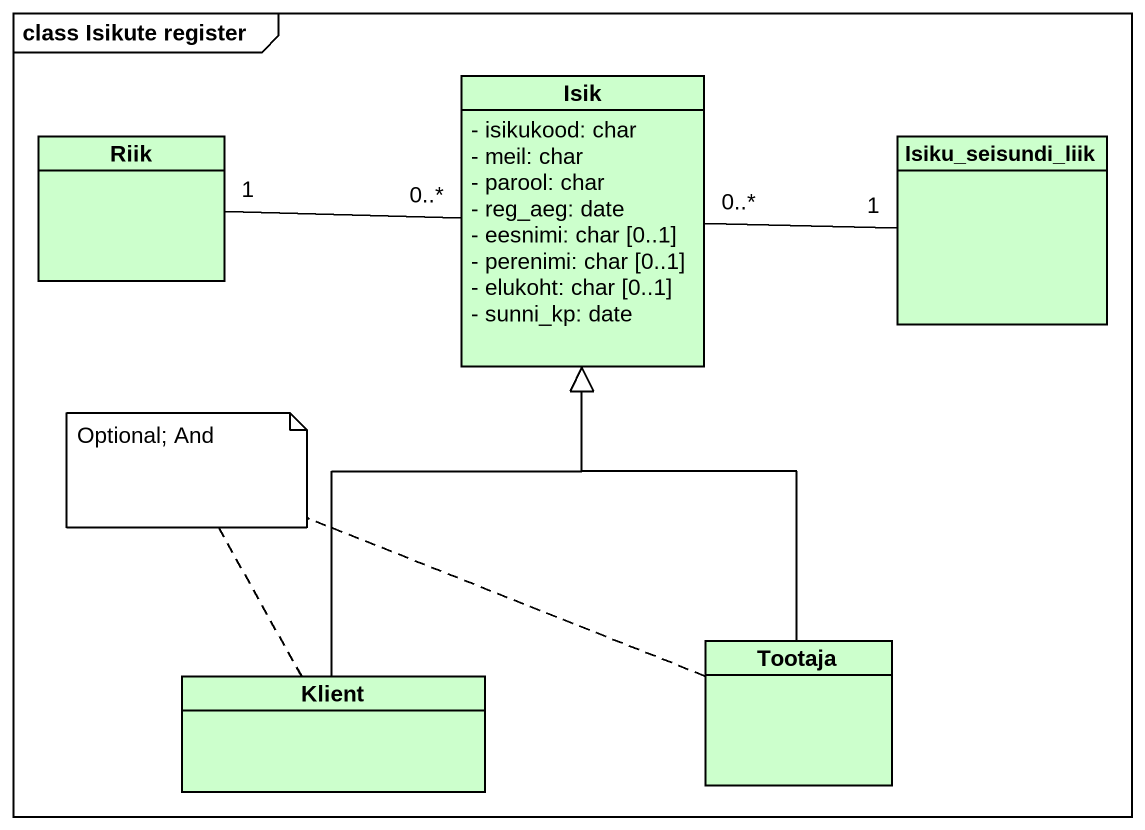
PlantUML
@startuml
mainframe class Isikute register
hide circle
hide empty members
skinparam classAttributeIconSize 0
class Riik #CCFFCC
class Isik #CCFFCC {
  - isikukood: char
  - meil: char
  - parool: char
  - reg_aeg: date
  - eesnimi: char [0..1]
  - perenimi: char [0..1]
  - elukoht: char [0..1]
  - sunni_kp: date
}
class Isiku_seisundi_liik #CCFFCC
class Klient #CCFFCC
class Tootaja #CCFFCC
Riik "1" -right- "0..*" Isik
Isiku_seisundi_liik "1" -left- "0..*" Isik
Klient -up-|> Isik
Tootaja -up-|> Isik
note as N1
  Optional; And
end note
N1 .. Klient
N1 .. Tootaja
@enduml
